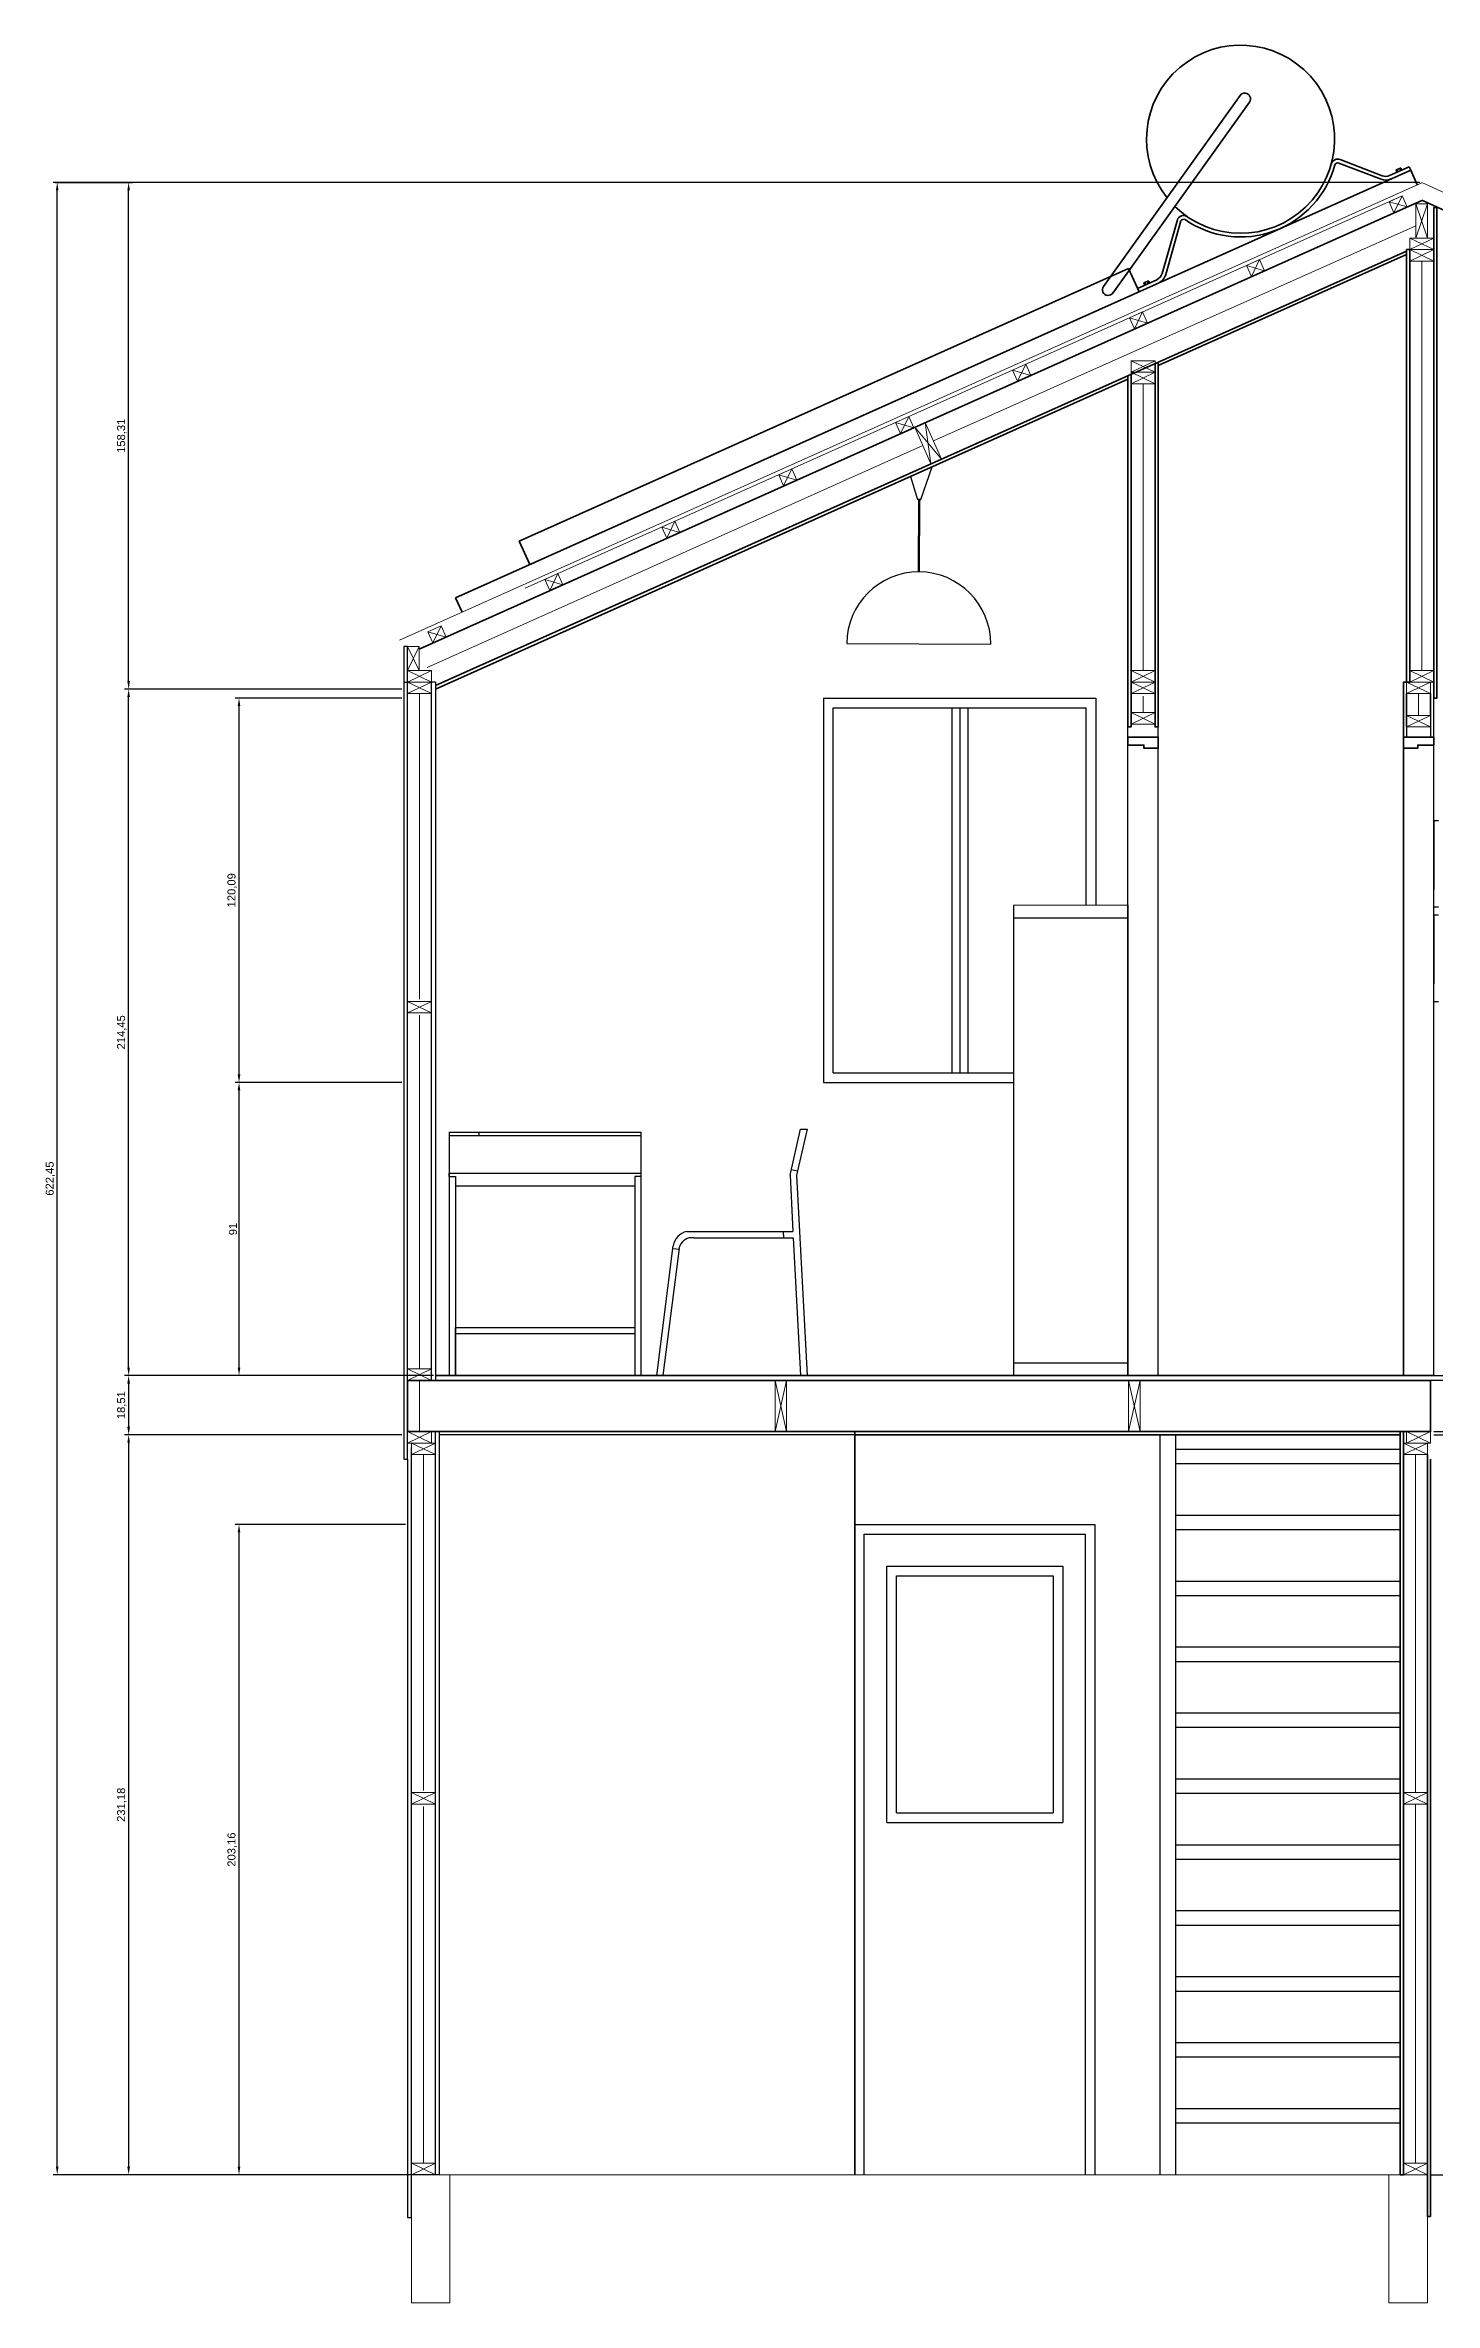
# Model space of a CAD drawing. Header units: millimetres. Extents: x -590 to 14421, y -527 to 4753.
# Drawn here: x 863 to 1298, y 2762 to 3467 of the extents above; entities that cross this region are included whole.
import ezdxf

# ---------------------------------------------------------------- set-up
doc = ezdxf.new("R2010")
doc.units = ezdxf.units.MM
for name, color, linetype, lineweight in [('A-ANNO-SYMB', 3, 'Continuous', 18), ('A-DETL-MCUT', 4, 'Continuous', 25), ('A-ELEV-IDEN', 3, 'Continuous', 18), ('A-ELEV-MBE1', 7, 'Continuous', 35), ('A-ELEV-MBE2', 4, 'Continuous', 25), ('A-SECT-MCUT', 7, 'Continuous', 35), ('A-WALL-PATT', 8, 'Continuous', 18), ('A-WALL-STUD', 3, 'Continuous', 18)]:
    doc.layers.add(name, color=color, linetype=linetype, lineweight=lineweight)
doc.styles.get("Standard").update_dxf_attribs({"font": 'Arial.ttf'})
doc.dimstyles.new('ISO-25', dxfattribs={"dimtxt": 2.5, "dimasz": 2.5, "dimexe": 1.25, "dimexo": 0.625, "dimtad": 1, "dimtxsty": 'Standard', "dimcen": 2.5, "dimadec": 0, "dimazin": 0, "dimtfac": 1, "dimtmove": 0, "dimatfit": 3, "dimfxl": 1, "dimarcsym": 0})

# ---------------------------------------------------------------- blocks, each defined once
blk = doc.blocks.new('*D66')
at = {"color": 0, "lineweight": -2, "transparency": 16777216}
for p, q in [((1293.04, 3424.14), (866.02, 3424.14)), ((867.27, 2804.19), (867.27, 3421.64)), ((986.05, 2801.69), (866.02, 2801.69))]:
    blk.add_line(p, q, dxfattribs=at)
at = {"color": 0, "transparency": 16777216}
for points in [[(866.85, 3421.64), (867.68, 3421.64), (867.27, 3424.14)], [(866.85, 2804.19), (867.68, 2804.19), (867.27, 2801.69)]]:
    blk.add_solid(points, dxfattribs=at)
at = {"color": 0, "transparency": 16777216, "insert": (865.14, 3112.92), "char_height": 2.5, "attachment_point": 5, "rotation": 90}
blk.add_mtext('622,45', dxfattribs=at)
blk = doc.blocks.new('*D68')
at = {"color": 0, "lineweight": -2, "transparency": 16777216}
for p, q in [((974.94, 3051.38), (888.34, 3051.38)), ((889.59, 3048.88), (889.59, 3035.37)), ((974.94, 3032.87), (888.34, 3032.87))]:
    blk.add_line(p, q, dxfattribs=at)
at = {"color": 0, "transparency": 16777216}
for points in [[(889.17, 3048.88), (890, 3048.88), (889.59, 3051.38)], [(889.17, 3035.37), (890, 3035.37), (889.59, 3032.87)]]:
    blk.add_solid(points, dxfattribs=at)
at = {"color": 0, "transparency": 16777216, "insert": (887.46, 3042.13), "char_height": 2.5, "attachment_point": 5, "rotation": 90}
blk.add_mtext('18,51', dxfattribs=at)
blk = doc.blocks.new('*D70')
at = {"color": 0, "lineweight": -2, "transparency": 16777216}
for p, q in [((974.94, 3032.87), (888.34, 3032.87)), ((889.59, 3030.37), (889.59, 2804.19)), ((986.05, 2801.69), (888.34, 2801.69))]:
    blk.add_line(p, q, dxfattribs=at)
at = {"color": 0, "transparency": 16777216}
for points in [[(889.17, 3030.37), (890, 3030.37), (889.59, 3032.87)], [(889.17, 2804.19), (890, 2804.19), (889.59, 2801.69)]]:
    blk.add_solid(points, dxfattribs=at)
at = {"color": 0, "transparency": 16777216, "insert": (887.46, 2917.28), "char_height": 2.5, "attachment_point": 5, "rotation": 90}
blk.add_mtext('231,18', dxfattribs=at)
blk = doc.blocks.new('*D71')
at = {"color": 0, "lineweight": -2, "transparency": 16777216}
for p, q in [((974.94, 3265.84), (888.34, 3265.84)), ((889.59, 3053.88), (889.59, 3263.34)), ((974.94, 3051.38), (888.34, 3051.38))]:
    blk.add_line(p, q, dxfattribs=at)
at = {"color": 0, "transparency": 16777216}
for points in [[(889.17, 3263.34), (890, 3263.34), (889.59, 3265.84)], [(889.17, 3053.88), (890, 3053.88), (889.59, 3051.38)]]:
    blk.add_solid(points, dxfattribs=at)
at = {"color": 0, "transparency": 16777216, "insert": (887.46, 3158.61), "char_height": 2.5, "attachment_point": 5, "rotation": 90}
blk.add_mtext('214,45', dxfattribs=at)
blk = doc.blocks.new('*D72')
at = {"color": 0, "lineweight": -2, "transparency": 16777216}
for p, q in [((866.64, 3424.14), (890.84, 3424.14)), ((889.59, 3268.34), (889.59, 3421.64)), ((974.94, 3265.84), (888.34, 3265.84))]:
    blk.add_line(p, q, dxfattribs=at)
at = {"color": 0, "transparency": 16777216}
for points in [[(889.17, 3421.64), (890, 3421.64), (889.59, 3424.14)], [(889.17, 3268.34), (890, 3268.34), (889.59, 3265.84)]]:
    blk.add_solid(points, dxfattribs=at)
at = {"color": 0, "transparency": 16777216, "insert": (887.46, 3344.99), "char_height": 2.5, "attachment_point": 5, "rotation": 90}
blk.add_mtext('158,31', dxfattribs=at)
blk = doc.blocks.new('*D73')
at = {"color": 0, "lineweight": -2, "transparency": 16777216}
for p, q in [((976.14, 3004.85), (922.83, 3004.85)), ((924.08, 2804.19), (924.08, 3002.35)), ((986.05, 2801.69), (922.83, 2801.69))]:
    blk.add_line(p, q, dxfattribs=at)
at = {"color": 0, "transparency": 16777216}
for points in [[(923.66, 3002.35), (924.49, 3002.35), (924.08, 3004.85)], [(923.66, 2804.19), (924.49, 2804.19), (924.08, 2801.69)]]:
    blk.add_solid(points, dxfattribs=at)
at = {"color": 0, "transparency": 16777216, "insert": (921.95, 2903.27), "char_height": 2.5, "attachment_point": 5, "rotation": 90}
blk.add_mtext('203,16', dxfattribs=at)
blk = doc.blocks.new('*D75')
at = {"color": 0, "lineweight": -2, "transparency": 16777216}
for p, q in [((974.94, 3263.05), (922.83, 3263.05)), ((924.08, 3145.46), (924.08, 3260.55)), ((974.94, 3142.96), (922.83, 3142.96))]:
    blk.add_line(p, q, dxfattribs=at)
at = {"color": 0, "transparency": 16777216}
for points in [[(923.66, 3260.55), (924.49, 3260.55), (924.08, 3263.05)], [(923.66, 3145.46), (924.49, 3145.46), (924.08, 3142.96)]]:
    blk.add_solid(points, dxfattribs=at)
at = {"color": 0, "transparency": 16777216, "insert": (921.95, 3203), "char_height": 2.5, "attachment_point": 5, "rotation": 90}
blk.add_mtext('120,09', dxfattribs=at)
blk = doc.blocks.new('*D76')
at = {"color": 0, "lineweight": -2, "transparency": 16777216}
for p, q in [((974.94, 3142.96), (922.83, 3142.96)), ((924.08, 3053.88), (924.08, 3140.46)), ((984.85, 3051.38), (922.83, 3051.38))]:
    blk.add_line(p, q, dxfattribs=at)
at = {"color": 0, "transparency": 16777216}
for points in [[(923.66, 3140.46), (924.49, 3140.46), (924.08, 3142.96)], [(923.66, 3053.88), (924.49, 3053.88), (924.08, 3051.38)]]:
    blk.add_solid(points, dxfattribs=at)
at = {"color": 0, "transparency": 16777216, "insert": (922.19, 3097.17), "char_height": 2.5, "attachment_point": 5, "rotation": 90}
blk.add_mtext('91', dxfattribs=at)

msp = doc.modelspace()

# ---------------------------------------------------------------- linework, layer by layer
for p, q in [((1133.905, 3332.255), (1136.136, 3325.079)), ((1137.17, 3325.075), (1140.683, 3335.315)), ((1136.653, 3325.077), (1136.136, 3325.079)), ((1136.42, 3302.474), (1136.503, 3325.077)), ((1136.653, 3325.077), (1137.17, 3325.075)), ((1137.17, 3325.075), (1136.653, 3325.077)), ((1136.72, 3302.473), (1136.803, 3325.076)), ((1113.987, 3280.057), (1158.986, 3279.891)), ((1288.902, 3254.041), (1288.902, 3264.449)), ((1288.902, 3264.449), (1288.902, 3250.854)), ((1296.408, 3257.644), (1296.408, 3264.449)), ((1296.408, 3264.449), (1296.408, 3250.854)), ((1298.912, 3224.746), (1297.412, 3224.746)), ((1297.412, 3224.746), (1297.412, 3203.246)), ((1297.412, 3197.8), (1297.412, 3203.246)), ((1201.837, 3198.384), (1166.123, 3198.196)), ((1166.123, 3198.196), (1166.123, 3051.384)), ((1201.837, 3198.384), (1201.837, 3051.384)), ((1297.412, 3197.8), (1298.912, 3197.8)), ((1166.123, 3194.384), (1201.837, 3194.384)), ((1298.912, 3195.22), (1297.412, 3195.22)), ((1297.412, 3195.22), (1297.412, 3173.72)), ((1297.412, 3168.275), (1297.412, 3173.72)), ((1297.412, 3168.275), (1298.912, 3168.275)), ((989.734, 3127.384), (1049.734, 3127.384)), ((989.734, 3127.384), (989.734, 3051.384)), ((989.734, 3127.384), (989.734, 3126.384)), ((989.734, 3126.384), (1049.734, 3126.384)), ((999.161, 3126.384), (999.161, 3127.384)), ((1049.734, 3051.384), (1049.734, 3127.384)), ((1096.267, 3113.992), (1099.569, 3128.384)), ((1101.594, 3128.384), (1098.24, 3114.019)), ((1099.569, 3128.384), (1101.594, 3128.384)), ((989.734, 3113.618), (989.734, 3114.618)), ((989.734, 3114.618), (1049.734, 3114.618)), ((989.734, 3113.618), (991.734, 3113.618)), ((991.734, 3113.618), (991.734, 3051.384)), ((991.734, 3113.618), (991.734, 3110.618)), ((1049.734, 3113.618), (1047.734, 3113.618)), ((1047.734, 3113.618), (1047.734, 3051.384)), ((1096.267, 3113.992), (1097.176, 3096.384)), ((1096.673, 3115.761), (1098.554, 3115.362)), ((1098.24, 3114.019), (1101.594, 3051.384)), ((991.734, 3110.618), (1047.734, 3110.618)), ((1054.594, 3051.384), (1059.713, 3091.874)), ((1056.594, 3051.384), (1061.816, 3091.874)), ((1059.612, 3091.073), (1061.682, 3090.837)), ((1064.015, 3096.384), (1097.176, 3096.384)), ((1066.151, 3094.385), (1097.283, 3094.385)), ((1094.074, 3096.384), (1094.218, 3094.385)), ((1097.283, 3094.385), (1099.579, 3051.384)), ((991.734, 3051.384), (991.734, 3066.384)), ((991.734, 3066.384), (1047.734, 3066.384)), ((1047.734, 3064.384), (991.734, 3064.384)), ((1047.734, 3066.384), (1047.734, 3064.384)), ((1166.123, 3055.384), (1201.837, 3055.384)), ((989.734, 3051.384), (991.734, 3051.384)), ((1047.734, 3051.384), (1049.734, 3051.384)), ((1054.594, 3051.384), (1056.594, 3051.384)), ((1099.579, 3051.384), (1101.594, 3051.384)), ((1166.123, 3051.384), (1170.123, 3051.384)), ((1170.123, 3051.384), (1197.837, 3051.384)), ((1201.837, 3051.384), (1197.837, 3051.384))]:
    msp.add_line(p, q)
at = {"color": 0}
for p, q in [((1297.411, 3051.384), (1592.082, 3051.384)), ((1297.411, 3033.871), (1596.639, 3033.871)), ((1116.471, 3032.87), (986.671, 3032.87)), ((1297.411, 3032.87), (1596.639, 3032.87))]:
    msp.add_line(p, q, dxfattribs=at)
for centre, radius, start, end in [((1136.487, 3279.974), 22.5, 359.788219, 179.788219), ((1065.208, 3090.94), 5.574, 102.352156, 170.354337), ((1065.545, 3090.434), 3.997, 81.276913, 158.882577)]:
    msp.add_arc(centre, radius, start, end)
at = {"layer": 'A-ANNO-SYMB', "color": 0}
for p, q in [((1283.398, 2801.692), (984.467, 2801.692)), ((1295.407, 2801.692), (1283.398, 2801.692)), ((1283.398, 2801.692), (1283.398, 2761.661)), ((1295.407, 2761.661), (1295.407, 2801.692)), ((1283.398, 2761.661), (1295.407, 2761.661))]:
    msp.add_line(p, q, dxfattribs=at)
for points in [[(974.257, 3281.115), (1293.659, 3424.058)], [(1608.137, 3280.936), (1293.662, 3424.144)]]:
    msp.add_lwpolyline(points, dxfattribs=at)
msp.add_lwpolyline([(989.973, 2801.692), (977.964, 2801.692), (977.964, 2761.661), (989.973, 2761.661)], close=True, dxfattribs=at)
at = {"layer": 'A-DETL-MCUT', "color": 0}
msp.add_line((985.472, 3268.052), (984.269, 3268.052), dxfattribs=at)
msp.add_lwpolyline([(976.763, 3279.16), (975.561, 3279.16), (975.561, 3268.052), (976.763, 3268.052)], close=True, dxfattribs=at)
for points in [[(975.561, 3268.052), (975.561, 3025.264), (976.761, 3025.264), (976.763, 3268.052)], [(985.47, 3268.052), (985.47, 3049.883), (984.269, 3049.883), (984.269, 3268.052)], [(986.671, 3033.871), (986.671, 2801.692), (985.47, 2801.692), (985.47, 3033.871)], [(976.761, 3025.264), (976.762, 2788.281), (977.964, 2788.281), (977.964, 3026.666)]]:
    msp.add_lwpolyline(points, dxfattribs=at)
at = {"layer": 'A-ELEV-IDEN', "color": 0}
msp.add_lwpolyline([(1287.542, 3419.969), (1013.494, 3297.343)], dxfattribs=at)
at = {"layer": 'A-ELEV-MBE1', "color": 0}
for p, q in [((1236.902, 3451.365), (1194.201, 3391.69)), ((1239.782, 3449.258), (1197.093, 3389.598)), ((1267.715, 3430.21), (1280.924, 3425.169)), ((1268.128, 3431.294), (1281.338, 3426.252)), ((1289.73, 3429.052), (1283.617, 3426.317)), ((1285.704, 3428.055), (1287.043, 3428.654)), ((1286.816, 3428.493), (1287.071, 3427.921)), ((1287.114, 3428.627), (1287.37, 3428.055)), ((1289.73, 3429.052), (1290.204, 3427.994)), ((1285.933, 3427.412), (1285.677, 3427.984)), ((1286.232, 3427.546), (1285.976, 3428.118)), ((1212.524, 3395.666), (1217.286, 3412.431)), ((1213.639, 3395.348), (1218.416, 3412.129)), ((1210.875, 3393.762), (1204.833, 3391.058)), ((1206.885, 3392.78), (1208.224, 3393.38)), ((1207.996, 3393.219), (1208.252, 3392.647)), ((1208.295, 3393.353), (1208.551, 3392.781)), ((1204.833, 3391.058), (1205.307, 3389.999)), ((1207.113, 3392.138), (1206.858, 3392.709)), ((1207.412, 3392.271), (1207.156, 3392.843)), ((1287.902, 3268.052), (1287.902, 3051.384)), ((1297.411, 3051.384), (985.47, 3051.384)), ((1116.471, 3032.87), (1286.902, 3032.87))]:
    msp.add_line(p, q, dxfattribs=at)
for points in [[(991.725, 3294.414), (1290.204, 3427.994)], [(1290.204, 3427.994), (1292.248, 3423.426)], [(980.366, 3278.353), (1293.659, 3418.54)], [(1599.143, 3279.519), (1293.659, 3418.61)], [(1133.606, 3333.218), (1288.906, 3402.708)], [(1211.344, 3366.906), (1288.906, 3401.612)], [(1011.659, 3312.107), (1202.036, 3397.307)], [(1202.036, 3397.307), (1205.307, 3389.999)], [(1211.344, 3368.003), (1211.344, 3254.041), (1210.344, 3254.041), (1210.344, 3367.555)], [(985.47, 3265.836), (1201.837, 3362.652)], [(1202.838, 3364.196), (1202.838, 3254.041), (1201.837, 3254.041), (1201.837, 3363.748)], [(985.47, 3266.932), (1133.606, 3333.218)], [(1011.659, 3312.107), (1014.93, 3304.799)], [(991.725, 3294.414), (993.769, 3289.847)], [(1201.837, 3250.854), (1201.837, 3248.352), (1206.841, 3248.352), (1206.841, 3247.351), (1211.344, 3247.351), (1211.344, 3250.854), (1201.837, 3250.854)], [(1297.411, 3250.854), (1297.411, 3248.352), (1292.407, 3248.352), (1292.407, 3247.351), (1287.904, 3247.351), (1287.904, 3250.854), (1297.411, 3250.854)], [(976.761, 3033.871), (1296.408, 3033.871), (1296.408, 3049.883), (976.763, 3049.883), (976.761, 3033.871)]]:
    msp.add_lwpolyline(points, dxfattribs=at)
for centre, radius, start, end in [((1237.042, 3437.663), 29.382, 225.568379, 218.437273), ((1238.348, 3450.319), 1.785, 323.501841, 144.718406), ((1237.042, 3437.663), 30.542, 235.350316, 344.885617), ((1267.384, 3429.345), 2.086, 69.110123, 160.195072), ((1267.384, 3429.344), 0.928, 69.139338, 157.431765), ((1286.025, 3428.14), 0.0538, 114.110123, 204.110123), ((1286.766, 3428.471), 0.0538, 24.110123, 114.110123), ((1286.865, 3428.515), 0.0538, 114.110123, 204.110123), ((1287.065, 3428.605), 0.0538, 24.110123, 114.110123), ((1282.4, 3429.036), 4.139, 249.110123, 294.110123), ((1282.4, 3429.036), 2.979, 249.110123, 294.110123), ((1285.726, 3428.006), 0.0538, 114.110123, 204.110123), ((1285.927, 3428.096), 0.0538, 24.110123, 114.110123), ((1285.982, 3427.434), 0.0538, 204.110123, 294.110123), ((1286.183, 3427.524), 0.0538, 294.110123, 24.110123), ((1286.281, 3427.568), 0.0538, 204.110123, 294.110123), ((1287.022, 3427.9), 0.0538, 294.110123, 24.110123), ((1287.121, 3427.943), 0.0538, 204.110123, 294.110123), ((1287.321, 3428.033), 0.0538, 294.110123, 24.110123), ((1219.246, 3411.718), 2.086, 59.889413, 159.99153), ((1219.246, 3411.717), 0.927, 62.308281, 153.62295), ((1207.206, 3392.865), 0.0538, 114.110123, 204.110123), ((1207.947, 3393.197), 0.0538, 24.110123, 114.110123), ((1208.045, 3393.241), 0.0538, 114.110123, 204.110123), ((1208.246, 3393.331), 0.0538, 24.110123, 114.110123), ((1209.658, 3396.482), 2.979, 294.110123, 344.110123), ((1209.658, 3396.482), 4.139, 294.110123, 344.110123), ((1195.647, 3390.644), 1.785, 144.110123, 325.079987), ((1206.907, 3392.731), 0.0538, 114.110123, 204.110123), ((1207.107, 3392.821), 0.0538, 24.110123, 114.110123), ((1207.163, 3392.16), 0.0538, 204.110123, 294.110123), ((1207.363, 3392.249), 0.0538, 294.110123, 24.110123), ((1207.461, 3392.293), 0.0538, 204.110123, 294.110123), ((1208.203, 3392.625), 0.0538, 294.110123, 24.110123), ((1208.301, 3392.669), 0.0538, 204.110123, 294.110123), ((1208.502, 3392.759), 0.0538, 294.110123, 24.110123)]:
    msp.add_arc(centre, radius, start, end, dxfattribs=at)
at = {"layer": 'A-ELEV-MBE2', "color": 0}
for p, q in [((1106.764, 3263.048), (1106.764, 3142.955)), ((1106.764, 3263.048), (1191.829, 3263.048)), ((1109.766, 3260.046), (1188.827, 3260.046)), ((1109.766, 3145.958), (1109.766, 3260.046)), ((1146.795, 3260.046), (1146.795, 3145.958)), ((1149.297, 3260.046), (1149.297, 3145.958)), ((1151.798, 3260.046), (1151.798, 3145.958)), ((1188.827, 3198.316), (1188.827, 3260.046)), ((1191.829, 3263.048), (1191.829, 3198.332)), ((1297.411, 3051.384), (1297.413, 3263.048)), ((1201.837, 3051.384), (1201.837, 3254.041)), ((1211.344, 3051.384), (1211.344, 3254.041)), ((1201.837, 3051.384), (1201.837, 3250.854)), ((1211.344, 3051.384), (1211.344, 3250.854)), ((1287.904, 3051.384), (1287.904, 3250.854)), ((1106.764, 3142.955), (1166.123, 3142.955)), ((1109.766, 3145.958), (1166.123, 3145.958)), ((1296.407, 3049.952), (1596.639, 3049.952)), ((977.964, 2806.696), (977.964, 3028.867)), ((1211.844, 3032.87), (1211.844, 2801.692)), ((1216.848, 2801.692), (1216.848, 3032.87)), ((1286.902, 3028.283), (1216.848, 3028.283)), ((1286.902, 3023.78), (1216.848, 3023.78)), ((1286.902, 3007.684), (1216.848, 3007.684)), ((1286.902, 3003.181), (1216.848, 3003.181)), ((1126.479, 2911.777), (1126.479, 2991.839)), ((1126.479, 2991.839), (1181.522, 2991.839)), ((1181.522, 2991.839), (1181.522, 2911.777)), ((1129.481, 2914.779), (1129.481, 2988.836)), ((1129.481, 2988.836), (1178.52, 2988.836)), ((1178.52, 2988.836), (1178.52, 2914.779)), ((1286.902, 2987.085), (1216.848, 2987.085)), ((1286.902, 2982.581), (1216.848, 2982.581)), ((1286.902, 2966.486), (1216.848, 2966.486)), ((1286.902, 2961.982), (1216.848, 2961.982)), ((1286.902, 2945.886), (1216.848, 2945.886)), ((1286.902, 2945.886), (1216.848, 2945.886)), ((1286.902, 2941.383), (1216.848, 2941.383)), ((1286.902, 2941.383), (1216.848, 2941.383)), ((1286.902, 2925.287), (1216.848, 2925.287)), ((1286.902, 2920.784), (1216.848, 2920.784)), ((1129.481, 2914.779), (1178.52, 2914.779)), ((1126.479, 2911.777), (1181.522, 2911.777)), ((1286.902, 2904.688), (1216.848, 2904.688)), ((1286.902, 2900.184), (1216.848, 2900.184)), ((1286.902, 2884.089), (1216.848, 2884.089)), ((1286.902, 2879.585), (1216.848, 2879.585)), ((1286.902, 2863.489), (1216.848, 2863.489)), ((1286.902, 2858.986), (1216.848, 2858.986)), ((1286.902, 2842.89), (1216.848, 2842.89)), ((1286.902, 2838.387), (1216.848, 2838.387)), ((1286.902, 2822.291), (1216.848, 2822.291)), ((1286.902, 2817.787), (1216.848, 2817.787)), ((1296.41, 2801.692), (1596.637, 2801.692))]:
    msp.add_line(p, q, dxfattribs=at)
for points in [[(1116.471, 3004.849), (1116.471, 3004.849), (1191.53, 3004.849), (1191.53, 2801.692)], [(1119.473, 2801.692), (1119.473, 3001.846), (1188.528, 3001.846), (1188.528, 2801.692)]]:
    msp.add_lwpolyline(points, dxfattribs=at)
at = {"layer": 'A-SECT-MCUT', "color": 0}
for p, q in [((1298.414, 3416.366), (1297.412, 3416.366)), ((1287.902, 3268.052), (1288.902, 3268.052)), ((1116.471, 3033.871), (1116.471, 2801.692)), ((1295.407, 3026.665), (1295.407, 2788.682)), ((1296.41, 2788.682), (1296.407, 3025.264)), ((1295.407, 2788.682), (1296.41, 2788.682))]:
    msp.add_line(p, q, dxfattribs=at)
for points in [[(1297.412, 3416.366), (1297.413, 3263.048), (1298.415, 3263.048), (1298.414, 3416.366)], [(1287.902, 3033.871), (1287.902, 2801.692), (1286.901, 2801.692), (1286.901, 3033.871)]]:
    msp.add_lwpolyline(points, dxfattribs=at)
msp.add_lwpolyline([(1289.907, 3268.052), (1289.906, 3403.156), (1288.906, 3403.156), (1288.902, 3268.052)], close=True, dxfattribs=at)
at = {"layer": 'A-WALL-PATT', "color": 0, "ltscale": 0.1}
for p, q in [((1293.659, 3271.655), (1293.659, 3399.553)), ((1206.591, 3361.258), (1206.591, 3271.655)), ((980.516, 3168.975), (980.516, 3264.449)), ((1206.646, 3258.549), (1206.646, 3263.674)), ((1292.655, 3257.644), (1292.655, 3264.449)), ((980.516, 3053.486), (980.516, 3163.971)), ((980.516, 3049.883), (980.516, 3033.871)), ((981.717, 2921.784), (981.717, 3026.665)), ((1291.655, 2921.084), (1291.655, 3026.665)), ((981.717, 2805.294), (981.717, 2916.781)), ((1291.655, 2805.294), (1291.655, 2917.481))]:
    msp.add_line(p, q, dxfattribs=at)
at = {"layer": 'A-WALL-PATT', "color": 0, "ltscale": 0.16}
for points in [[(1141.052, 3343.402), (1291.858, 3410.604)], [(982.915, 3272.642), (1137.763, 3341.93)]]:
    msp.add_lwpolyline(points, dxfattribs=at)
at = {"layer": 'A-WALL-STUD', "color": 0}
for p, q in [((1289.095, 3416.498), (1283.431, 3418.13)), ((1284.984, 3414.659), (1287.542, 3419.969)), ((1295.461, 3406.759), (1291.858, 3417.421)), ((1295.461, 3417.421), (1291.858, 3406.759)), ((1240.424, 3394.719), (1242.981, 3400.03)), ((1297.412, 3406.759), (1289.906, 3403.156)), ((1289.906, 3406.759), (1297.412, 3403.156)), ((1297.412, 3403.156), (1289.906, 3399.553)), ((1289.906, 3403.156), (1297.412, 3399.553)), ((1244.534, 3396.559), (1238.87, 3398.191)), ((1207.995, 3380.209), (1202.331, 3381.84)), ((1203.884, 3378.369), (1206.441, 3383.68)), ((1171.455, 3363.858), (1165.791, 3365.49)), ((1167.344, 3362.019), (1169.902, 3367.33)), ((1210.344, 3368.464), (1202.838, 3364.861)), ((1202.838, 3368.464), (1210.344, 3364.861)), ((1210.344, 3364.861), (1202.838, 3361.258)), ((1202.838, 3364.861), (1210.344, 3361.258)), ((1130.805, 3345.669), (1133.362, 3350.98)), ((1134.915, 3347.508), (1129.251, 3349.14)), ((1143.588, 3337.684), (1135.227, 3347.648)), ((1138.515, 3349.119), (1140.3, 3336.213)), ((1098.376, 3331.158), (1092.712, 3332.79)), ((1094.265, 3329.319), (1096.822, 3334.63)), ((1061.836, 3314.808), (1056.172, 3316.44)), ((1057.725, 3312.969), (1060.283, 3318.279)), ((1021.186, 3296.619), (1023.743, 3301.929)), ((1025.296, 3298.458), (1019.632, 3300.09)), ((988.757, 3282.108), (983.093, 3283.74)), ((984.646, 3280.269), (987.203, 3285.579)), ((980.366, 3271.655), (976.763, 3279.16)), ((980.366, 3279.16), (976.763, 3271.655)), ((984.269, 3271.655), (976.763, 3268.052)), ((976.763, 3271.655), (984.269, 3268.052)), ((984.269, 3268.052), (976.763, 3264.449)), ((976.763, 3268.052), (984.269, 3264.449)), ((1202.838, 3268.052), (1210.344, 3271.655)), ((1210.344, 3268.052), (1202.838, 3271.655)), ((1202.838, 3264.449), (1210.344, 3268.052)), ((1210.344, 3264.449), (1202.838, 3268.052)), ((1296.408, 3268.052), (1288.902, 3264.449)), ((1288.902, 3268.052), (1296.408, 3264.449)), ((1297.412, 3271.655), (1289.906, 3268.052)), ((1289.906, 3271.655), (1297.412, 3268.052)), ((1202.838, 3254.92), (1210.344, 3258.522)), ((1210.344, 3254.92), (1202.838, 3258.522)), ((1288.902, 3254.041), (1296.408, 3257.644)), ((1296.408, 3254.041), (1288.902, 3257.644)), ((976.763, 3164.672), (984.269, 3168.275)), ((984.269, 3164.672), (976.763, 3168.275)), ((976.763, 3049.883), (984.269, 3053.486)), ((984.269, 3049.883), (976.763, 3053.486)), ((976.761, 3030.268), (984.267, 3033.871)), ((984.267, 3030.268), (976.761, 3033.871)), ((1288.902, 3030.268), (1296.408, 3033.871)), ((1296.408, 3030.268), (1288.902, 3033.871)), ((977.964, 3026.665), (985.47, 3030.268)), ((985.47, 3026.665), (977.964, 3030.268)), ((1287.902, 3026.665), (1295.407, 3030.268)), ((1295.407, 3026.665), (1287.902, 3030.268)), ((985.47, 2917.481), (977.964, 2921.084)), ((977.964, 2917.481), (985.47, 2921.084)), ((1287.902, 2917.481), (1295.408, 2921.084)), ((1295.408, 2917.481), (1287.902, 2921.084)), ((985.47, 2801.692), (977.964, 2805.294)), ((977.964, 2801.692), (985.47, 2805.294)), ((1287.902, 2801.692), (1295.407, 2805.294)), ((1295.407, 2801.692), (1287.902, 2805.294)), ((1295.407, 2805.294), (1287.902, 2805.294)), ((1287.902, 2805.294), (1287.902, 2801.692)), ((1287.902, 2801.692), (1295.407, 2801.692)), ((1295.407, 2801.692), (1295.407, 2805.294))]:
    msp.add_line(p, q, dxfattribs=at)
for points in [[(1284.984, 3414.659), (1289.095, 3416.498), (1287.542, 3419.969), (1283.431, 3418.13)], [(1291.858, 3417.421), (1295.461, 3417.421), (1295.461, 3406.759), (1291.858, 3406.759)], [(1240.424, 3394.719), (1244.534, 3396.559), (1242.981, 3400.03), (1238.87, 3398.191)], [(1297.412, 3406.759), (1289.906, 3406.759), (1289.906, 3403.156), (1297.412, 3403.156)], [(1297.412, 3403.156), (1289.906, 3403.156), (1289.906, 3399.553), (1297.412, 3399.553)], [(1203.884, 3378.369), (1207.995, 3380.209), (1206.441, 3383.68), (1202.331, 3381.84)], [(1167.344, 3362.019), (1171.455, 3363.858), (1169.902, 3367.33), (1165.791, 3365.49)], [(1210.344, 3368.464), (1202.838, 3368.464), (1202.838, 3364.861), (1210.344, 3364.861)], [(1210.344, 3364.861), (1202.838, 3364.861), (1202.838, 3361.258), (1210.344, 3361.258)], [(1130.805, 3345.669), (1134.915, 3347.508), (1133.362, 3350.98), (1129.251, 3349.14)], [(1135.227, 3347.648), (1138.515, 3349.119), (1143.588, 3337.684), (1140.3, 3336.213)], [(1094.265, 3329.319), (1098.376, 3331.158), (1096.822, 3334.63), (1092.712, 3332.79)], [(1057.725, 3312.969), (1061.836, 3314.808), (1060.283, 3318.279), (1056.172, 3316.44)], [(1021.186, 3296.619), (1025.296, 3298.458), (1023.743, 3301.929), (1019.632, 3300.09)], [(984.646, 3280.269), (988.757, 3282.108), (987.203, 3285.579), (983.093, 3283.74)], [(980.366, 3271.655), (980.366, 3279.16), (976.763, 3279.16), (976.763, 3271.655)], [(984.269, 3271.655), (976.763, 3271.655), (976.763, 3268.052), (984.269, 3268.052)], [(984.269, 3268.052), (976.763, 3268.052), (976.763, 3264.449), (984.269, 3264.449)], [(1202.838, 3268.052), (1210.344, 3268.052), (1210.344, 3271.655), (1202.838, 3271.655)], [(1202.838, 3264.449), (1210.344, 3264.449), (1210.344, 3268.052), (1202.838, 3268.052)], [(1296.408, 3268.052), (1288.902, 3268.052), (1288.902, 3264.449), (1296.408, 3264.449)], [(1297.412, 3271.655), (1289.906, 3271.655), (1289.906, 3268.052), (1297.412, 3268.052)], [(1202.838, 3254.92), (1210.344, 3254.92), (1210.344, 3258.522), (1202.838, 3258.522)], [(1288.902, 3254.041), (1296.408, 3254.041), (1296.408, 3257.644), (1288.902, 3257.644)], [(976.763, 3164.672), (984.269, 3164.672), (984.269, 3168.275), (976.763, 3168.275)], [(976.763, 3049.883), (984.269, 3049.883), (984.269, 3053.486), (976.763, 3053.486)], [(976.761, 3030.268), (984.267, 3030.268), (984.267, 3033.871), (976.761, 3033.871)], [(1288.902, 3030.268), (1296.408, 3030.268), (1296.408, 3033.871), (1288.902, 3033.871)], [(977.964, 3026.665), (985.47, 3026.665), (985.47, 3030.268), (977.964, 3030.268)], [(1287.902, 3026.665), (1295.407, 3026.665), (1295.407, 3030.268), (1287.902, 3030.268)], [(985.47, 2917.481), (977.964, 2917.481), (977.964, 2921.084), (985.47, 2921.084)], [(1287.902, 2917.481), (1295.408, 2917.481), (1295.408, 2921.084), (1287.902, 2921.084)], [(985.47, 2801.692), (977.964, 2801.692), (977.964, 2805.294), (985.47, 2805.294)]]:
    msp.add_lwpolyline(points, close=True, dxfattribs=at)
for points in [[(1095.205, 3049.883), (1095.205, 3033.871), (1091.602, 3033.871), (1091.602, 3049.883), (1095.205, 3049.883)], [(1091.602, 3049.883), (1095.205, 3033.871)], [(1095.205, 3049.883), (1091.602, 3033.871)], [(1205.64, 3049.883), (1205.64, 3033.871), (1202.037, 3033.871), (1202.037, 3049.883), (1205.64, 3049.883)], [(1202.037, 3049.883), (1205.64, 3033.871)], [(1205.64, 3049.883), (1202.037, 3033.871)]]:
    msp.add_lwpolyline(points, dxfattribs=at)

# ---------------------------------------------------------------- dimensions: what is measured, and where the dimension line sits
at = {"color": 3}
for base, p1, p2, picture, middle in [((867.267, 3424.144), (986.671, 2801.692), (1293.662, 3424.144), '*D66', (865.136, 3112.918)), ((889.588, 3424.144), (975.561, 3265.836), (866.017, 3424.144), '*D72', (887.457, 3344.99)), ((889.588, 3265.836), (975.561, 3051.384), (975.561, 3265.836), '*D71', (887.457, 3158.61)), ((924.078, 3263.048), (975.561, 3142.955), (975.561, 3263.048), '*D75', (921.947, 3203.002)), ((889.588, 3032.87), (975.561, 3051.384), (975.561, 3032.87), '*D68', (887.457, 3042.127)), ((889.588, 2801.692), (975.561, 3032.87), (986.671, 2801.692), '*D70', (887.457, 2917.281)), ((924.078, 3004.849), (986.671, 2801.692), (976.761, 3004.849), '*D73', (921.947, 2903.27))]:
    dim = msp.add_linear_dim(base=base, p1=p1, p2=p2, angle=90, dimstyle='ISO-25', dxfattribs=at)
    dim.commit()
    dim.dimension.update_dxf_attribs({"geometry": picture, "text_midpoint": middle})
dim = msp.add_linear_dim(base=(924.078, 3142.955), p1=(985.47, 3051.384), p2=(975.561, 3142.955), angle=90, text='91', dimstyle='ISO-25', dxfattribs=at)
dim.commit()
dim.dimension.update_dxf_attribs({"geometry": '*D76', "text_midpoint": (922.186, 3097.17)})

doc.saveas('drawing.dxf')
